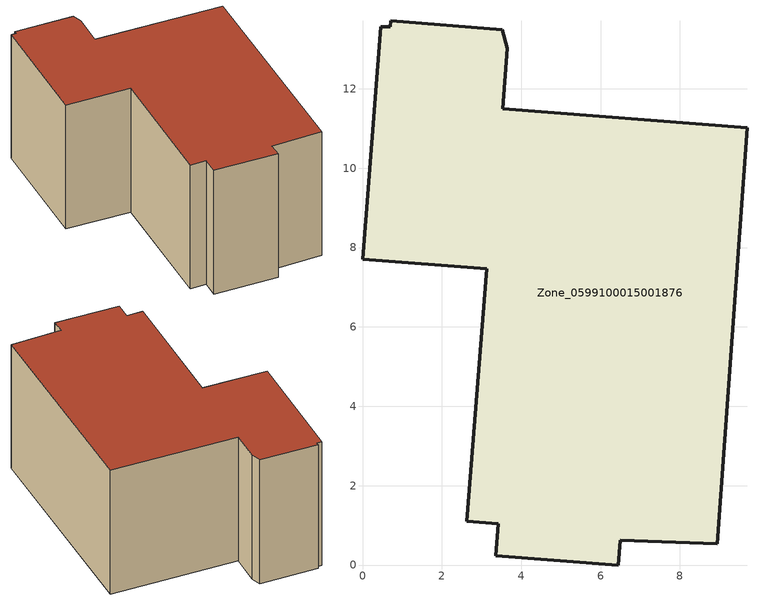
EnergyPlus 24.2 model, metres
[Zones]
Zone_0599100015001876
 floor ground (C_G): 3.65,13.02 3.53,11.5 9.69,11.02 8.94,0.54 6.49,0.63 6.45,0 3.36,0.24 3.42,1.04 2.63,1.1 3.13,7.47 0,7.71 0.46,13.57 0.69,13.57 0.71,13.71 3.52,13.49 z0.84
 wall outside (C_F): 9.69,11.02 3.53,11.5 3.65,13.02 3.52,13.49 0.71,13.71 0.69,13.57 0.46,13.57 0,7.71 3.13,7.47 2.63,1.1 3.42,1.04 3.36,0.24 6.45,0 6.49,0.63 8.94,0.54 9.69,11.02 z0.84:7.53
 roof outside (C_R): 3.53,11.5 3.65,13.02 3.52,13.49 0.71,13.71 0.69,13.57 0.46,13.57 0,7.71 3.13,7.47 2.63,1.1 3.42,1.04 3.36,0.24 6.45,0 6.49,0.63 8.94,0.54 9.69,11.02 z7.53
[BUILDING]
Pand.0599100015001876: North Axis=0; Terrain=City; Loads Convergence Tolerance Value=0.04; Temperature Convergence Tolerance Value=0.4; Solar Distribution=FullExterior; Maximum Number of Warmup Days=25; Minimum Number of Warmup Days=1
[Site:Location]
Rotterdam.The.Hague.AP_ZH_NLD Design_Conditions: Latitude=51.96; Longitude=4.45; Time Zone=1; Elevation=-4.5
[SITE:GROUNDTEMPERATURE:BUILDINGSURFACE]
18, 18, 18, 18, 18, 18, 18, 18, 18, 18, 18, 18
[MATERIAL] Thermal Absorptance=0.9; Solar Absorptance=0.7; Visible Absorptance=0.7
Name | Roughness | Thickness | Conductivity | Density | Specific Heat
G.D.1975-1991 | MediumSmooth | 0.15 | 0.288461 | 540 | 1210
F.D.1975-1991 | Rough | 0.3 | 0.230769 | 1920 | 840
R.D.1975-1991 | MediumRough | 0.2 | 0.153846 | 1500 | 1000
[CONSTRUCTION]
C_G: G.D.1975-1991
C_F: F.D.1975-1991
C_R: R.D.1975-1991
[ZONE]
Zone_0599100015001876: Type=1; Multiplier=1; Ceiling Height=Autocalculate; Volume=Autocalculate; Floor Area=autocalculate; Part of Total Floor Area=Yes
[ZONEINFILTRATION:DESIGNFLOWRATE]
Infil_Zone_0599100015001876: Zone or ZoneList or Space or SpaceList=Zone_0599100015001876; Schedule=AlwaysOn; Design Flow Rate Calculation Method=Flow/Area; Flow Rate per Floor Area=0.0042; Constant Term Coefficient=1; Temperature Term Coefficient=0; Velocity Term Coefficient=0; Velocity Squared Term Coefficient=0
[HVACTEMPLATE:ZONE:IDEALLOADSAIRSYSTEM]
Zone_0599100015001876: Maximum Heating Supply Air Temperature=50; Minimum Cooling Supply Air Temperature=13; Maximum Heating Supply Air Humidity Ratio=0.0156; Minimum Cooling Supply Air Humidity Ratio=0.0077; Heating Limit=NoLimit; Cooling Limit=NoLimit; Dehumidification Control Type=ConstantSensibleHeatRatio; Cooling Sensible Heat Ratio=0.7; Dehumidification Setpoint=60; Humidification Control Type=None; Humidification Setpoint=30; Outdoor Air Method=None; Outdoor Air Flow Rate per Person=0.00944; Outdoor Air Flow Rate per Zone Floor Area=0; Outdoor Air Flow Rate per Zone=0; Demand Controlled Ventilation Type=None; Outdoor Air Economizer Type=NoEconomizer; Heat Recovery Type=None; Sensible Heat Recovery Effectiveness=0.7; Latent Heat Recovery Effectiveness=0.65
[ZONECONTROL:THERMOSTAT]
ThermostatControl_Zone_0599100015001876: Zone or ZoneList=Zone_0599100015001876; Control Type Schedule=DualSetpointControlType; Control 1=Thermostat_Zone_0599100015001876; Temperature Difference Between Cutout And Setpoint=0
[THERMOSTATSETPOINT:DUALSETPOINT]
Thermostat_Zone_0599100015001876: Heating Setpoint Temperature Schedule=HeatingSetpoint_Zone_0599100015001876; Cooling Setpoint Temperature Schedule=CoolingSetpoint_Zone_0599100015001876
[SCHEDULE:COMPACT]
HeatingSetpoint_Zone_0599100015001876: Through: 12/31, For: AllDays, Until: 24:00, 21
CoolingSetpoint_Zone_0599100015001876: Through: 12/31, For: AllDays, Until: 24:00, 24
DualSetpointControlType: Through: 12/31, For: AllDays, Until: 24:00, 4
AlwaysOn: Through: 12/31, For: AllDays, Until: 24:00, 1
